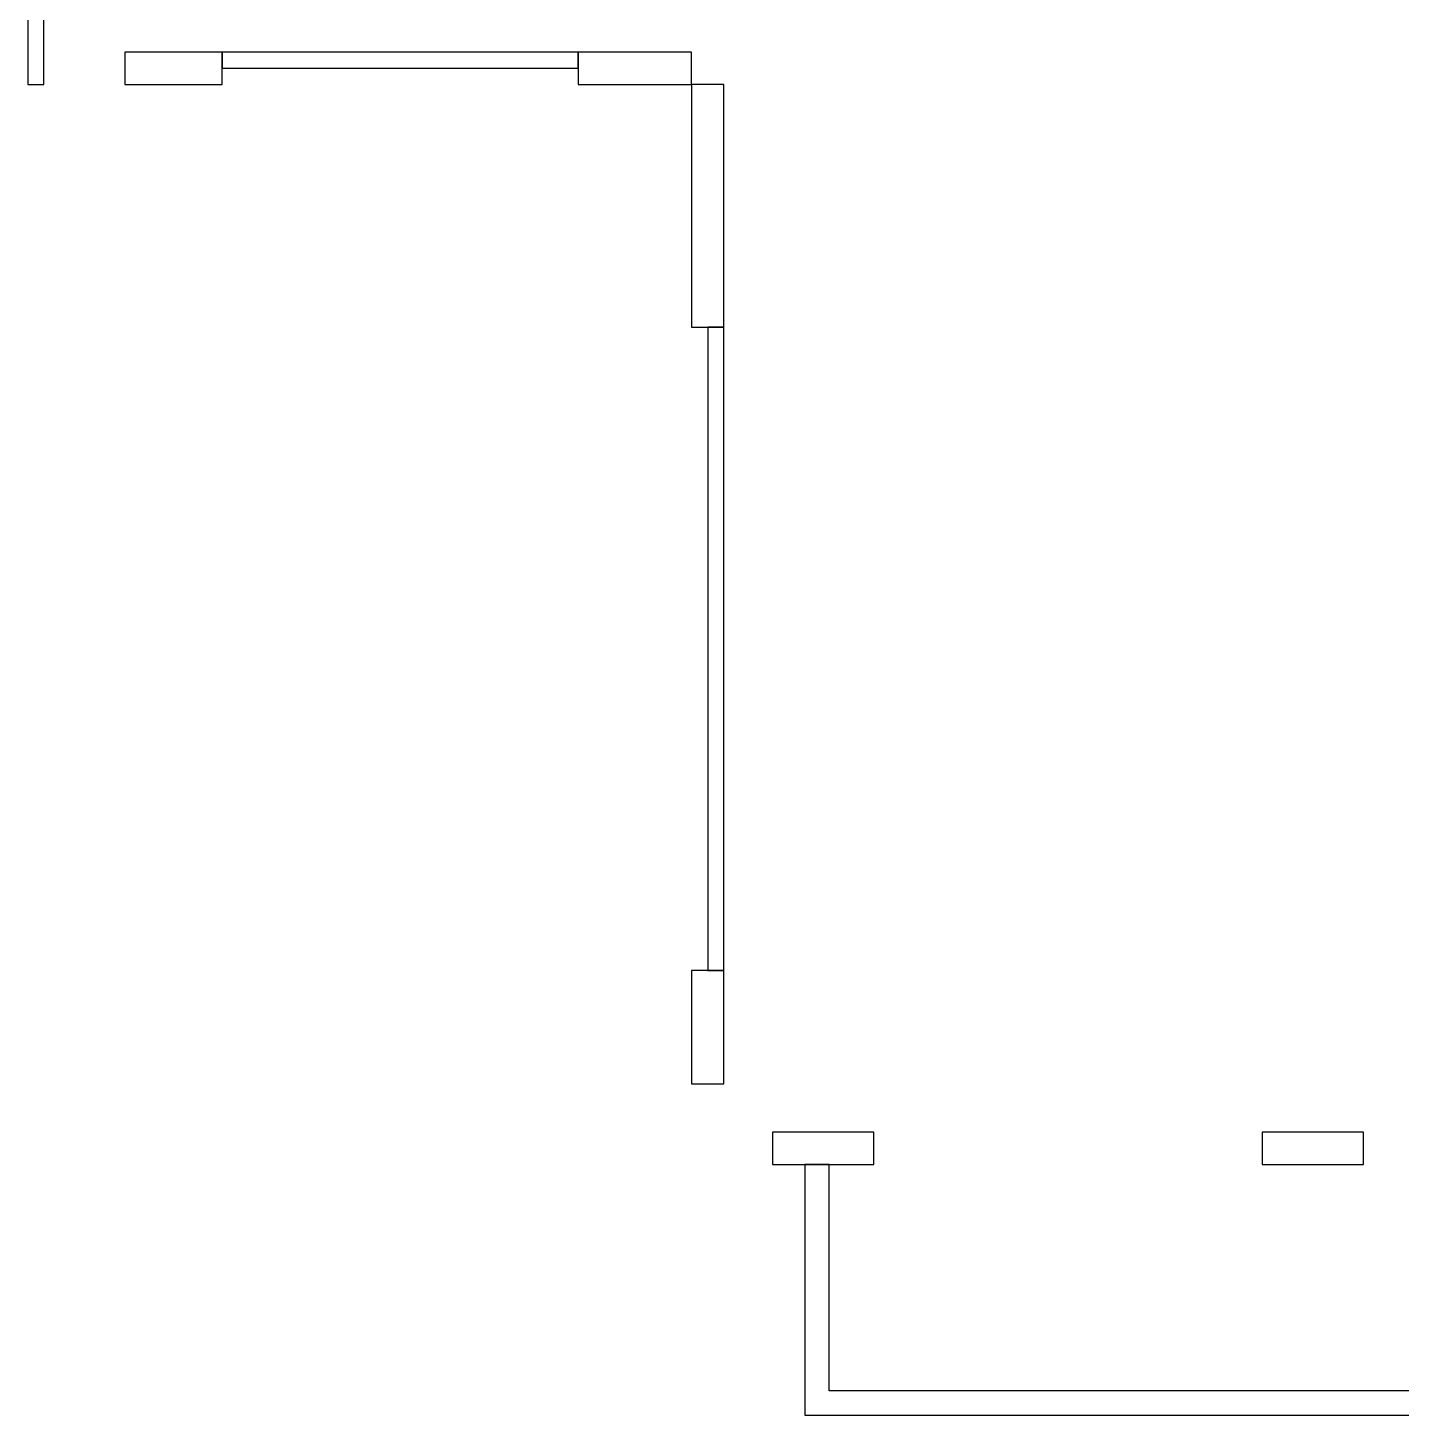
# Model space of a CAD drawing. Header units: inches. Extents: x -2562 to 2562, y 45 to 1163.
# Drawn here: x -2558 to -2218.7, y 414.1 to 757 of the extents above; entities that cross this region are included whole.
import ezdxf

# ---------------------------------------------------------------- set-up
doc = ezdxf.new("R2010")
doc.units = ezdxf.units.IN
doc.header["$LTSCALE"] = 10
doc.header["$MEASUREMENT"] = 0
doc.layers.add('A-WALL', color=5, linetype='CONTINUOUS')

msp = doc.modelspace()

# ---------------------------------------------------------------- linework, layer by layer
at = {"layer": 'A-WALL', "linetype": 'Continuous', "lineweight": -3}
for p, q in [((-2557.99, 763), (-2558, 743)), ((-2554, 743), (-2553.99, 763)), ((-2533.99, 751), (-2533.99, 743)), ((-2510, 751), (-2533.99, 751)), ((-2510, 743), (-2510, 751)), ((-2510, 751), (-2510, 747)), ((-2422, 751), (-2510, 751)), ((-2422, 751), (-2422, 743)), ((-2394, 751), (-2422, 751)), ((-2422, 747), (-2422, 751)), ((-2394, 743), (-2394, 751)), ((-2510, 747), (-2422, 747)), ((-2558, 743), (-2554, 743)), ((-2533.99, 743), (-2510, 743)), ((-2422, 743), (-2394, 743)), ((-2386, 743), (-2394, 743)), ((-2394, 743), (-2394, 683)), ((-2386, 683), (-2386, 743)), ((-2394, 683), (-2386, 683)), ((-2386, 683), (-2390, 683)), ((-2390, 683), (-2390, 524)), ((-2386, 524), (-2386, 683)), ((-2386, 524), (-2394, 524)), ((-2394, 524), (-2393.99, 496)), ((-2390, 524), (-2386, 524)), ((-2385.99, 496), (-2386, 524)), ((-2393.99, 496), (-2385.99, 496)), ((-2373.99, 484), (-2373.99, 476)), ((-2349, 484), (-2373.99, 484)), ((-2349, 476), (-2349, 484)), ((-2252.98, 484), (-2252.98, 476)), ((-2227.98, 484), (-2252.98, 484)), ((-2227.98, 476), (-2227.98, 484)), ((-2373.99, 476), (-2349, 476)), ((-2360, 476), (-2366, 476)), ((-2366, 476), (-2366, 414.06)), ((-2360, 420.06), (-2360, 476)), ((-2252.98, 476), (-2227.98, 476)), ((-2207.99, 420.06), (-2360, 420.06)), ((-2366, 414.06), (-2207.99, 414.06))]:
    msp.add_line(p, q, dxfattribs=at)

doc.saveas('drawing.dxf')
